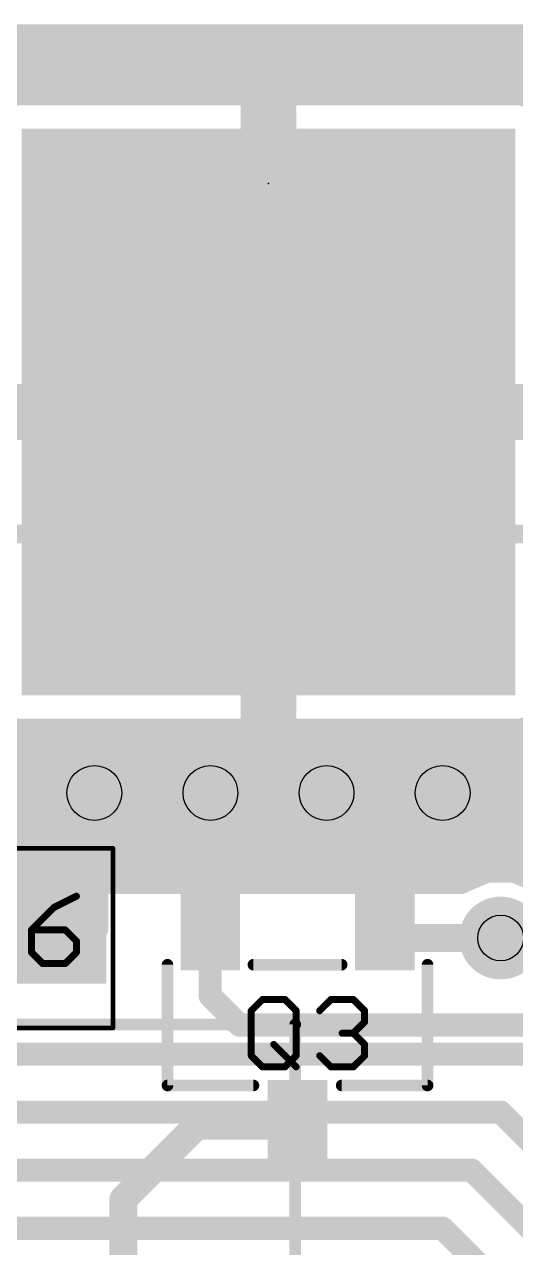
# Model space of a CAD drawing. Extents: x -1 to 68.6, y -1.7 to 63.5.
# Drawn here: x 9.4 to 14.77, y 10.58 to 23.96 of the extents above; entities that cross this region are included whole.
import ezdxf

# ---------------------------------------------------------------- set-up
doc = ezdxf.new("R2010")
doc.units = 0
for name, color, linetype in [('1', 22, 'CONTINUOUS'), ('16', 175, 'CONTINUOUS'), ('18', 82, 'CONTINUOUS'), ('21', 253, 'CONTINUOUS'), ('22', 253, 'CONTINUOUS'), ('23', 7, 'CONTINUOUS'), ('24', 7, 'CONTINUOUS'), ('25', 253, 'CONTINUOUS'), ('31', 253, 'CONTINUOUS'), ('32', 253, 'CONTINUOUS'), ('40', 175, 'CONTINUOUS'), ('44', 253, 'CONTINUOUS'), ('51', 253, 'CONTINUOUS'), ('52', 253, 'CONTINUOUS')]:
    doc.layers.add(name, color=color, linetype=linetype)

# ---------------------------------------------------------------- blocks, each defined once
blk = doc.blocks.new('RECT')
blk.add_solid([(-0.5, -0.5), (0.5, -0.5), (-0.5, 0.5), (0.5, 0.5)])
blk = doc.blocks.new('ROUNDV')
at = {"const_width": 0.5}
blk.add_lwpolyline([(0, -0.25, 1), (0, 0.25, 1), (0, -0.25)], format="xyb", dxfattribs=at)
blk = doc.blocks.new('SQUAREV')
blk.add_solid([(-0.5, -0.5), (0.5, -0.5), (-0.5, 0.5), (0.5, 0.5)])

msp = doc.modelspace()

# ---------------------------------------------------------------- linework, layer by layer
at = {"layer": '1'}
for points, const_width in [([(0.6604, 23.8125), (15.7534, 23.8125)], 0.3048), ([(0.6604, 23.7744), (15.6972, 23.7744)], 0.3048), ([(3.8201, 23.4696), (15.5536, 23.4696)], 0.3048), ([(9.3115, 23.2314), (9.2081, 23.2037)], 0.3048), ([(11.9126, 23.2314), (9.3115, 23.2314)], 0.3048), ([(11.9126, 19.8774), (11.9126, 23.2314)], 0.3048), ([(11.9126, 23.1648), (12.2174, 23.1648)], 0.3048), ([(14.8185, 23.2314), (12.2174, 23.2314)], 0.3048), ([(12.2174, 23.2314), (12.2174, 19.8774)], 0.3048), ([(14.9219, 23.2037), (14.8185, 23.2314)], 0.3048), ([(11.9126, 22.86), (12.2174, 22.86)], 0.3048), ([(11.9126, 22.5552), (12.2174, 22.5552)], 0.3048), ([(11.9126, 22.2504), (12.2174, 22.2504)], 0.3048), ([(11.9126, 21.9456), (12.2174, 21.9456)], 0.3048), ([(11.9126, 21.6408), (12.2174, 21.6408)], 0.3048), ([(11.9126, 21.336), (12.2174, 21.336)], 0.3048), ([(11.9126, 21.0312), (12.2174, 21.0312)], 0.3048), ([(11.9126, 20.7264), (12.2174, 20.7264)], 0.3048), ([(11.9126, 20.4216), (12.2174, 20.4216)], 0.3048), ([(11.9126, 20.1168), (12.2174, 20.1168)], 0.3048), ([(4.2937, 19.812), (11.9126, 19.812)], 0.3048), ([(8.9586, 19.8774), (11.9126, 19.8774)], 0.3048), ([(12.2174, 19.8774), (11.9126, 19.8774)], 0.3048), ([(11.9126, 19.8774), (11.9126, 19.5726)], 0.3048), ([(12.2174, 19.5726), (12.2174, 19.8774)], 0.3048), ([(12.2174, 19.8774), (15.1714, 19.8774)], 0.3048), ([(12.2174, 19.812), (15.7052, 19.812)], 0.3048), ([(11.9126, 19.5726), (8.9586, 19.5726)], 0.3048), ([(11.9126, 16.2186), (11.9126, 19.5726)], 0.3048), ([(11.9126, 19.5726), (12.2174, 19.5726)], 0.3048), ([(12.2174, 19.5726), (12.2174, 16.2186)], 0.3048), ([(15.1714, 19.5726), (12.2174, 19.5726)], 0.3048), ([(11.9126, 19.5072), (12.2174, 19.5072)], 0.3048), ([(11.9126, 19.2024), (12.2174, 19.2024)], 0.3048), ([(11.9126, 18.8976), (12.2174, 18.8976)], 0.3048), ([(11.9126, 18.5928), (12.2174, 18.5928)], 0.3048), ([(11.9126, 18.288), (12.2174, 18.288)], 0.3048), ([(11.9126, 17.9832), (12.2174, 17.9832)], 0.3048), ([(11.9126, 17.6784), (12.2174, 17.6784)], 0.3048), ([(11.9126, 17.3736), (12.2174, 17.3736)], 0.3048), ([(11.9126, 17.0688), (12.2174, 17.0688)], 0.3048), ([(11.9126, 16.764), (12.2174, 16.764)], 0.3048), ([(11.9126, 16.4592), (12.2174, 16.4592)], 0.3048), ([(9.2081, 16.2463), (9.3115, 16.2186)], 0.3048), ([(9.3115, 16.2186), (11.9126, 16.2186)], 0.3048), ([(12.2174, 16.2186), (14.8185, 16.2186)], 0.3048), ([(14.8185, 16.2186), (14.9219, 16.2463)], 0.3048), ([(6.3638, 16.1544), (20.9511, 16.1544)], 0.3048), ([(6.6686, 15.8496), (21.0457, 15.8496)], 0.3048), ([(6.9734, 15.5448), (21.2598, 15.5448)], 0.3048), ([(7.2782, 15.24), (20.955, 15.24)], 0.3048), ([(7.583, 14.9352), (20.6502, 14.9352)], 0.3048), ([(14.4542, 14.728), (14.1756, 14.6126)], 0.3048), ([(14.7558, 14.728), (14.4542, 14.728)], 0.3048), ([(15.0344, 14.6126), (14.7558, 14.728)], 0.3048), ([(7.8878, 14.6304), (14.2186, 14.6304)], 0.3048), ([(14.168, 14.605), (7.9132, 14.605)], 0.3048), ([(14.1756, 14.6126), (14.168, 14.605)], 0.3048), ([(14.9225, 12.7), (9.2075, 12.7)], 0.254), ([(14.605, 12.065), (6.985, 12.065)], 0.254), ([(14.605, 12.065), (22.86, 3.81)], 0.254), ([(14.2875, 11.43), (6.6675, 11.43)], 0.254), ([(22.5425, 3.175), (14.2875, 11.43)], 0.254), ([(13.97, 10.795), (3.81, 10.795)], 0.254), ([(22.225, 2.54), (13.97, 10.795)], 0.254)]:
    msp.add_lwpolyline(points, dxfattribs=dict(at, const_width=const_width))
for points, const_width in [([(9.3312, 23.1578, 1), (9.2918, 23.305)], 0.1524), ([(11.9888, 23.2314, 1), (11.8364, 23.2314)], 0.1524), ([(11.9126, 23.241, 1), (11.9126, 23.0886)], 0.1524), ([(11.9126, 23.1552, 1), (11.9126, 23.3076)], 0.1524), ([(12.2174, 23.3076, 1), (12.2174, 23.1552)], 0.1524), ([(12.2936, 23.2314, 1), (12.1412, 23.2314)], 0.1524), ([(12.2174, 23.0886, 1), (12.2174, 23.241)], 0.1524), ([(14.8382, 23.305, 1), (14.7988, 23.1578)], 0.1524), ([(14.8185, 23.1552, 1), (14.8185, 23.3076)], 0.1524), ([(11.9126, 22.9362, 1), (11.9126, 22.7838)], 0.1524), ([(12.2174, 22.7838, 1), (12.2174, 22.9362)], 0.1524), ([(11.9126, 22.6314, 1), (11.9126, 22.479)], 0.1524), ([(12.2174, 22.479, 1), (12.2174, 22.6314)], 0.1524), ([(11.9126, 22.3266, 1), (11.9126, 22.1742)], 0.1524), ([(12.2174, 22.1742, 1), (12.2174, 22.3266)], 0.1524), ([(11.9126, 22.0218, 1), (11.9126, 21.8694)], 0.1524), ([(12.2174, 21.8694, 1), (12.2174, 22.0218)], 0.1524), ([(11.9126, 21.717, 1), (11.9126, 21.5646)], 0.1524), ([(12.2174, 21.5646, 1), (12.2174, 21.717)], 0.1524), ([(11.9126, 21.4122, 1), (11.9126, 21.2598)], 0.1524), ([(12.2174, 21.2598, 1), (12.2174, 21.4122)], 0.1524), ([(11.9126, 21.1074, 1), (11.9126, 20.955)], 0.1524), ([(12.2174, 20.955, 1), (12.2174, 21.1074)], 0.1524), ([(11.9126, 20.8026, 1), (11.9126, 20.6502)], 0.1524), ([(12.2174, 20.6502, 1), (12.2174, 20.8026)], 0.1524), ([(11.9126, 20.4978, 1), (11.9126, 20.3454)], 0.1524), ([(12.2174, 20.3454, 1), (12.2174, 20.4978)], 0.1524), ([(11.9126, 20.193, 1), (11.9126, 20.0406)], 0.1524), ([(12.2174, 20.0406, 1), (12.2174, 20.193)], 0.1524), ([(11.9126, 19.9536, 1), (11.9126, 19.8012)], 0.1524), ([(11.9888, 19.8774, 1), (11.8364, 19.8774)], 0.1524), ([(11.8364, 19.8774, 1), (11.9888, 19.8774)], 0.1524), ([(11.9126, 19.8012, 1), (11.9126, 19.9536)], 0.1524), ([(11.9126, 19.7358, 1), (11.9126, 19.8882)], 0.1524), ([(12.2936, 19.8774, 1), (12.1412, 19.8774)], 0.1524), ([(12.2174, 19.9536, 1), (12.2174, 19.8012)], 0.1524), ([(12.2174, 19.8882, 1), (12.2174, 19.7358)], 0.1524), ([(12.1412, 19.8774, 1), (12.2936, 19.8774)], 0.1524), ([(12.2174, 19.8012, 1), (12.2174, 19.9536)], 0.1524), ([(11.9888, 19.5726, 1), (11.8364, 19.5726)], 0.1524), ([(11.9126, 19.6488, 1), (11.9126, 19.4964)], 0.1524), ([(11.9126, 19.4964, 1), (11.9126, 19.6488)], 0.1524), ([(12.2936, 19.5726, 1), (12.1412, 19.5726)], 0.1524), ([(12.2174, 19.6488, 1), (12.2174, 19.4964)], 0.1524), ([(12.2174, 19.4964, 1), (12.2174, 19.6488)], 0.1524), ([(11.9126, 19.5834, 1), (11.9126, 19.431)], 0.1524), ([(11.8364, 19.5726, 1), (11.9888, 19.5726)], 0.1524), ([(12.1412, 19.5726, 1), (12.2936, 19.5726)], 0.1524), ([(12.2174, 19.431, 1), (12.2174, 19.5834)], 0.1524), ([(11.9126, 19.2786, 1), (11.9126, 19.1262)], 0.1524), ([(12.2174, 19.1262, 1), (12.2174, 19.2786)], 0.1524), ([(11.9126, 18.9738, 1), (11.9126, 18.8214)], 0.1524), ([(12.2174, 18.8214, 1), (12.2174, 18.9738)], 0.1524), ([(11.9126, 18.669, 1), (11.9126, 18.5166)], 0.1524), ([(12.2174, 18.5166, 1), (12.2174, 18.669)], 0.1524), ([(11.9126, 18.3642, 1), (11.9126, 18.2118)], 0.1524), ([(12.2174, 18.2118, 1), (12.2174, 18.3642)], 0.1524), ([(11.9126, 18.0594, 1), (11.9126, 17.907)], 0.1524), ([(12.2174, 17.907, 1), (12.2174, 18.0594)], 0.1524), ([(11.9126, 17.7546, 1), (11.9126, 17.6022)], 0.1524), ([(12.2174, 17.6022, 1), (12.2174, 17.7546)], 0.1524), ([(11.9126, 17.4498, 1), (11.9126, 17.2974)], 0.1524), ([(12.2174, 17.2974, 1), (12.2174, 17.4498)], 0.1524), ([(11.9126, 17.145, 1), (11.9126, 16.9926)], 0.1524), ([(12.2174, 16.9926, 1), (12.2174, 17.145)], 0.1524), ([(11.9126, 16.8402, 1), (11.9126, 16.6878)], 0.1524), ([(12.2174, 16.6878, 1), (12.2174, 16.8402)], 0.1524), ([(11.9126, 16.5354, 1), (11.9126, 16.383)], 0.1524), ([(12.2174, 16.383, 1), (12.2174, 16.5354)], 0.1524), ([(9.2918, 16.145, 1), (9.3312, 16.2922)], 0.1524), ([(11.9126, 16.1424, 1), (11.9126, 16.2948)], 0.1524), ([(12.2174, 16.2948, 1), (12.2174, 16.1424)], 0.1524), ([(14.7988, 16.2922, 1), (14.8382, 16.145)], 0.1524), ([(14.8185, 16.1424, 1), (14.8185, 16.2948)], 0.1524), ([(11.8364, 16.2186, 1), (11.9888, 16.2186)], 0.1524), ([(12.1412, 16.2186, 1), (12.2936, 16.2186)], 0.1524), ([(14.4542, 14.8042, 1), (14.4542, 14.6518)], 0.1524), ([(14.4834, 14.6576, 1), (14.4251, 14.7984)], 0.1524), ([(14.7849, 14.7984, 1), (14.7266, 14.6576)], 0.1524), ([(14.7558, 14.6518, 1), (14.7558, 14.8042)], 0.1524), ([(14.1141, 14.6589, 1), (14.2219, 14.5511)], 0.1524), ([(14.1465, 14.683, 1), (14.2048, 14.5422)], 0.1524), ([(14.2295, 14.5587, 1), (14.1217, 14.6665)], 0.1524), ([(14.168, 14.5288, 1), (14.168, 14.6812)], 0.1524), ([(14.2186, 14.5542, 1), (14.2186, 14.7066)], 0.1524), ([(14.6499, 12.1099, 1), (14.5601, 12.0201)], 0.127), ([(14.605, 12.0015, 1), (14.605, 12.1285)], 0.127), ([(14.3324, 11.4749, 1), (14.2426, 11.3851)], 0.127), ([(14.2875, 11.3665, 1), (14.2875, 11.4935)], 0.127), ([(14.0149, 10.8399, 1), (13.9251, 10.7501)], 0.127), ([(13.97, 10.7315, 1), (13.97, 10.8585)], 0.127)]:
    msp.add_lwpolyline(points, format="xyb", dxfattribs=dict(at, const_width=const_width))
at = {"layer": '16'}
for points, const_width in [([(10.16, 14.0725), (10.16, 15.5575)], 0.3048), ([(9.74, 13.97), (10.16, 14.0725)], 0.3048), ([(11.4275, 14.1175), (11.43, 14.12)], 0.3048), ([(11.4275, 13.3375), (11.4275, 14.1175)], 0.254), ([(13.3375, 14.1175), (13.335, 14.12)], 0.3048), ([(13.3375, 14.1175), (13.485, 13.97)], 0.3048), ([(13.485, 13.97), (14.605, 13.97)], 0.3048), ([(11.7475, 13.0175), (11.4275, 13.3375)], 0.254), ([(23.1775, 13.0175), (11.7475, 13.0175)], 0.254), ([(10.4775, 11.1125), (11.2825, 11.9175)], 0.3048), ([(11.2825, 11.9175), (12.3825, 11.9175)], 0.3048), ([(10.4775, 9.525), (10.4775, 11.1125)], 0.3048)]:
    msp.add_lwpolyline(points, dxfattribs=dict(at, const_width=const_width))
for points, const_width in [([(10.2362, 15.5575, 1), (10.0838, 15.5575)], 0.1524), ([(10.1781, 13.9985, 1), (10.1419, 14.1465)], 0.1524), ([(11.3736, 14.1714, 1), (11.4814, 14.0636)], 0.1524), ([(11.4839, 14.0661, 1), (11.3761, 14.1739)], 0.1524), ([(11.491, 14.1175, 1), (11.364, 14.1175)], 0.127), ([(13.3889, 14.1739, 1), (13.2811, 14.0661)], 0.1524), ([(13.3914, 14.1714, 1), (13.2836, 14.0636)], 0.1524), ([(13.2836, 14.0636, 1), (13.3914, 14.1714)], 0.1524), ([(9.7219, 14.044, 1), (9.7581, 13.896)], 0.1524), ([(10.0838, 14.0725, 1), (10.2362, 14.0725)], 0.1524), ([(13.485, 14.0462, 1), (13.485, 13.8938)], 0.1524), ([(13.4311, 13.9161, 1), (13.5389, 14.0239)], 0.1524), ([(14.605, 13.8938, 1), (14.605, 14.0462)], 0.1524), ([(11.4724, 13.3824, 1), (11.3826, 13.2926)], 0.127), ([(11.364, 13.3375, 1), (11.491, 13.3375)], 0.127), ([(11.7475, 13.081, 1), (11.7475, 12.954)], 0.127), ([(11.7026, 12.9726, 1), (11.7924, 13.0624)], 0.127), ([(11.2825, 11.9937, 1), (11.2825, 11.8413)], 0.1524), ([(11.3364, 11.8636, 1), (11.2286, 11.9714)], 0.1524), ([(12.3825, 11.8413, 1), (12.3825, 11.9937)], 0.1524), ([(10.5537, 11.1125, 1), (10.4013, 11.1125)], 0.1524), ([(10.4236, 11.1664, 1), (10.5314, 11.0586)], 0.1524)]:
    msp.add_lwpolyline(points, format="xyb", dxfattribs=dict(at, const_width=const_width))
at = {"layer": '21', "const_width": 0.127}
for points in [[(6.4375, 13.025), (12.3575, 13.025)], [(12.3575, 13.025), (12.3575, 6.025)]]:
    msp.add_lwpolyline(points, dxfattribs=at)
at = {"layer": '21', "const_width": 0.0635}
for points in [[(12.3893, 13.025, 1), (12.3257, 13.025)], [(12.3575, 12.9932, 1), (12.3575, 13.0568)]]:
    msp.add_lwpolyline(points, format="xyb", dxfattribs=at)
at = {"layer": '22', "const_width": 0.127}
for points in [[(10.9601, 12.3571), (10.9601, 13.6779)], [(12.8651, 13.6779), (11.8999, 13.6779)], [(13.8049, 12.3571), (13.8049, 13.6779)], [(11.8999, 12.3571), (10.9601, 12.3571)], [(12.8651, 12.3571), (13.8049, 12.3571)]]:
    msp.add_lwpolyline(points, dxfattribs=at)
at = {"layer": '22', "const_width": 0.0635}
for points in [[(10.9919, 13.6779, 1), (10.9284, 13.6779)], [(11.8999, 13.7097, 1), (11.8999, 13.6462)], [(12.8651, 13.6462, 1), (12.8651, 13.7097)], [(13.8367, 13.6779, 1), (13.7731, 13.6779)], [(10.9601, 12.3889, 1), (10.9601, 12.3254)], [(10.9284, 12.3571, 1), (10.9919, 12.3571)], [(11.8999, 12.3254, 1), (11.8999, 12.3889)], [(12.8651, 12.3889, 1), (12.8651, 12.3254)], [(13.7731, 12.3571, 1), (13.8367, 12.3571)], [(13.8049, 12.3254, 1), (13.8049, 12.3889)]]:
    msp.add_lwpolyline(points, format="xyb", dxfattribs=at)
at = {"layer": '23'}
msp.add_point((12.065, 22.225), dxfattribs=at)
at = {"layer": '24'}
msp.add_point((12.3825, 13.0175), dxfattribs=at)
at = {"layer": '25', "const_width": 0.0762}
for points in [[(9.9639, 14.4278), (9.7182, 14.305)], [(9.7182, 14.305), (9.4724, 14.0592)], [(9.4724, 14.0592), (9.4724, 13.8135)], [(9.841, 14.0592), (9.4724, 14.0592)], [(9.9639, 13.9363), (9.841, 14.0592)], [(9.9639, 13.8135), (9.9639, 13.9363)], [(9.4724, 13.8135), (9.5953, 13.6906)], [(9.841, 13.6906), (9.9639, 13.8135)], [(9.5953, 13.6906), (9.841, 13.6906)], [(11.8763, 13.1747), (11.9991, 13.2975)], [(11.9991, 13.2975), (12.2449, 13.2975)], [(12.2449, 13.2975), (12.3678, 13.1747)], [(12.6247, 13.1747), (12.7476, 13.2975)], [(12.7476, 13.2975), (12.9933, 13.2975)], [(12.9933, 13.2975), (13.1162, 13.1747)], [(11.8763, 12.6832), (11.8763, 13.1747)], [(12.3678, 13.1747), (12.3678, 12.6832)], [(13.1162, 13.1747), (13.1162, 13.0518)], [(13.1162, 13.0518), (12.9933, 12.9289)], [(12.9933, 12.9289), (12.8704, 12.9289)], [(12.9933, 12.9289), (13.1162, 12.806)], [(11.9991, 12.5603), (11.8763, 12.6832)], [(12.122, 12.806), (12.3678, 12.5603)], [(12.3678, 12.6832), (12.2449, 12.5603)], [(12.7476, 12.5603), (12.6247, 12.6832)], [(13.1162, 12.6832), (12.9933, 12.5603)], [(13.1162, 12.806), (13.1162, 12.6832)], [(12.2449, 12.5603), (11.9991, 12.5603)], [(12.9933, 12.5603), (12.7476, 12.5603)]]:
    msp.add_lwpolyline(points, dxfattribs=at)
at = {"layer": '25', "const_width": 0.0381}
for points in [[(9.9724, 14.4108, 1), (9.9554, 14.4449)], [(9.7097, 14.322, 1), (9.7267, 14.2879)], [(9.7316, 14.2915, 1), (9.7047, 14.3184)], [(9.4724, 14.0783, 1), (9.4724, 14.0402)], [(9.459, 14.0727, 1), (9.4859, 14.0457)], [(9.4915, 14.0592, 1), (9.4534, 14.0592)], [(9.8545, 14.0727, 1), (9.8276, 14.0457)], [(9.841, 14.0402, 1), (9.841, 14.0783)], [(9.983, 13.9363, 1), (9.9449, 13.9363)], [(9.9504, 13.9229, 1), (9.9774, 13.9498)], [(9.4859, 13.8269, 1), (9.459, 13.8)], [(9.4534, 13.8135, 1), (9.4915, 13.8135)], [(9.9449, 13.8135, 1), (9.983, 13.8135)], [(9.9774, 13.8, 1), (9.9504, 13.8269)], [(9.5953, 13.7096, 1), (9.5953, 13.6715)], [(9.5818, 13.6771, 1), (9.6088, 13.7041)], [(9.8276, 13.7041, 1), (9.8545, 13.6771)], [(9.841, 13.6715, 1), (9.841, 13.7096)], [(11.9991, 13.3166, 1), (11.9991, 13.2785)], [(12.0126, 13.2841, 1), (11.9857, 13.311)], [(12.2584, 13.311, 1), (12.2314, 13.2841)], [(12.2449, 13.2785, 1), (12.2449, 13.3166)], [(12.7476, 13.3166, 1), (12.7476, 13.2785)], [(12.761, 13.2841, 1), (12.7341, 13.311)], [(13.0068, 13.311, 1), (12.9798, 13.2841)], [(12.9933, 13.2785, 1), (12.9933, 13.3166)], [(11.8953, 13.1747, 1), (11.8572, 13.1747)], [(11.8628, 13.1881, 1), (11.8897, 13.1612)], [(12.3868, 13.1747, 1), (12.3487, 13.1747)], [(12.3543, 13.1612, 1), (12.3812, 13.1881)], [(12.6112, 13.1881, 1), (12.6382, 13.1612)], [(13.1352, 13.1747, 1), (13.0971, 13.1747)], [(13.1027, 13.1612, 1), (13.1296, 13.1881)], [(13.0971, 13.0518, 1), (13.1352, 13.0518)], [(13.1296, 13.0383, 1), (13.1027, 13.0653)], [(12.8704, 12.948, 1), (12.8704, 12.9099)], [(13.0068, 12.9424, 1), (12.9798, 12.9154)], [(12.9798, 12.9424, 1), (13.0068, 12.9154)], [(12.9933, 12.9099, 1), (12.9933, 12.948)], [(11.8897, 12.6966, 1), (11.8628, 12.6697)], [(12.1355, 12.8195, 1), (12.1085, 12.7926)], [(12.3812, 12.6697, 1), (12.3543, 12.6966)], [(12.6382, 12.6966, 1), (12.6112, 12.6697)], [(13.1352, 12.806, 1), (13.0971, 12.806)], [(13.1027, 12.7926, 1), (13.1296, 12.8195)], [(13.1296, 12.6697, 1), (13.1027, 12.6966)], [(11.8572, 12.6832, 1), (11.8953, 12.6832)], [(11.9991, 12.5793, 1), (11.9991, 12.5412)], [(11.9857, 12.5468, 1), (12.0126, 12.5738)], [(12.2314, 12.5738, 1), (12.2584, 12.5468)], [(12.2449, 12.5412, 1), (12.2449, 12.5793)], [(12.3487, 12.6832, 1), (12.3868, 12.6832)], [(12.3543, 12.5468, 1), (12.3812, 12.5738)], [(12.7476, 12.5793, 1), (12.7476, 12.5412)], [(12.7341, 12.5468, 1), (12.761, 12.5738)], [(12.9798, 12.5738, 1), (13.0068, 12.5468)], [(12.9933, 12.5412, 1), (12.9933, 12.5793)], [(13.0971, 12.6832, 1), (13.1352, 12.6832)]]:
    msp.add_lwpolyline(points, format="xyb", dxfattribs=at)
at = {"layer": '40', "const_width": 0.0508}
for points in [[(10.363, 14.953), (7.417, 14.953)], [(10.363, 12.987), (10.363, 14.953)], [(7.417, 12.987), (10.363, 12.987)]]:
    msp.add_lwpolyline(points, dxfattribs=at)
at = {"layer": '40', "const_width": 0.0254}
for points in [[(10.3757, 14.953, 1), (10.3503, 14.953)], [(10.363, 14.9403, 1), (10.363, 14.9657)], [(10.3503, 12.987, 1), (10.3757, 12.987)], [(10.363, 12.9743, 1), (10.363, 12.9997)]]:
    msp.add_lwpolyline(points, format="xyb", dxfattribs=at)
at = {"layer": '44'}
for centre, radius in [((10.16, 15.5575), 0.3), ((11.43, 15.5575), 0.3), ((12.7, 15.5575), 0.3), ((13.97, 15.5575), 0.3), ((14.605, 13.97), 0.25)]:
    msp.add_circle(centre, radius, dxfattribs=at)
at = {"layer": '51'}
for points, const_width in [([(15.342, 18.39), (8.7876, 18.3904)], 0.2032), ([(9.4996, 17.5768), (9.4996, 18.288)], 0.2032), ([(9.4996, 18.288), (14.6304, 18.288)], 0.2032), ([(9.4996, 17.5768), (9.4996, 18.288)], 0.1998), ([(9.4996, 18.288), (14.6304, 18.288)], 0.1998), ([(14.6304, 18.288), (14.6304, 17.5768)], 0.2032), ([(14.6304, 18.288), (14.6304, 17.5768)], 0.1998), ([(14.6304, 18.229), (9.4996, 18.229)], 0.1998), ([(14.6304, 18.0292), (9.4996, 18.0292)], 0.1998), ([(14.6304, 17.8294), (9.4996, 17.8294)], 0.1998), ([(9.9568, 17.1196), (9.4996, 17.5768)], 0.2032), ([(14.6304, 17.6296), (9.4996, 17.6296)], 0.1998), ([(9.9568, 17.1196), (9.4996, 17.5768)], 0.1998), ([(14.6304, 17.5768), (14.1732, 17.1196)], 0.2032), ([(14.6304, 17.5768), (14.1732, 17.1196)], 0.1998), ([(14.4834, 17.4298), (9.6466, 17.4298)], 0.1998), ([(14.2836, 17.23), (9.8464, 17.23)], 0.1998), ([(14.1732, 17.1196), (9.9568, 17.1196)], 0.2032), ([(14.1732, 17.1196), (9.9568, 17.1196)], 0.1998)]:
    msp.add_lwpolyline(points, dxfattribs=dict(at, const_width=const_width))
for points, const_width in [([(9.5504, 18.288, 1), (9.4488, 18.288)], 0.1016), ([(9.4996, 18.3388, 1), (9.4996, 18.2372)], 0.1016), ([(9.5496, 18.288, 1), (9.4497, 18.288)], 0.0999), ([(9.4996, 18.3379, 1), (9.4996, 18.2381)], 0.0999), ([(14.6812, 18.288, 1), (14.5796, 18.288)], 0.1016), ([(14.6804, 18.288, 1), (14.5804, 18.288)], 0.0999), ([(14.6304, 18.2372, 1), (14.6304, 18.3388)], 0.1016), ([(14.6304, 18.2381, 1), (14.6304, 18.3379)], 0.0999), ([(9.4996, 18.2789, 1), (9.4996, 18.1791)], 0.0999), ([(14.6304, 18.1791, 1), (14.6304, 18.2789)], 0.0999), ([(9.4996, 18.0791, 1), (9.4996, 17.9793)], 0.0999), ([(14.6304, 17.9793, 1), (14.6304, 18.0791)], 0.0999), ([(9.4996, 17.8793, 1), (9.4996, 17.7795)], 0.0999), ([(14.6304, 17.7795, 1), (14.6304, 17.8793)], 0.0999), ([(9.5355, 17.6127, 1), (9.4637, 17.5409)], 0.1016), ([(9.4996, 17.6795, 1), (9.4996, 17.5797)], 0.0999), ([(9.5349, 17.6121, 1), (9.4643, 17.5415)], 0.0999), ([(14.6663, 17.5409, 1), (14.5945, 17.6127)], 0.1016), ([(14.6657, 17.5415, 1), (14.5951, 17.6121)], 0.0999), ([(14.6304, 17.5797, 1), (14.6304, 17.6795)], 0.0999), ([(9.4488, 17.5768, 1), (9.5504, 17.5768)], 0.1016), ([(9.4497, 17.5768, 1), (9.5496, 17.5768)], 0.0999), ([(9.6466, 17.4797, 1), (9.6466, 17.3799)], 0.0999), ([(14.4834, 17.3799, 1), (14.4834, 17.4797)], 0.0999), ([(14.5796, 17.5768, 1), (14.6812, 17.5768)], 0.1016), ([(14.5804, 17.5768, 1), (14.6804, 17.5768)], 0.0999), ([(9.8464, 17.2799, 1), (9.8464, 17.1801)], 0.0999), ([(14.2836, 17.1801, 1), (14.2836, 17.2799)], 0.0999), ([(9.9568, 17.1704, 1), (9.9568, 17.0688)], 0.1016), ([(9.9568, 17.1696, 1), (9.9568, 17.0697)], 0.0999), ([(9.9209, 17.0837, 1), (9.9927, 17.1555)], 0.1016), ([(9.9215, 17.0843, 1), (9.9921, 17.1549)], 0.0999), ([(14.1373, 17.1555, 1), (14.2091, 17.0837)], 0.1016), ([(14.1379, 17.1549, 1), (14.2085, 17.0843)], 0.0999), ([(14.1732, 17.0688, 1), (14.1732, 17.1704)], 0.1016), ([(14.1732, 17.0697, 1), (14.1732, 17.1696)], 0.0999)]:
    msp.add_lwpolyline(points, format="xyb", dxfattribs=dict(at, const_width=const_width))

# ---------------------------------------------------------------- block references
at = {"layer": '1', "xscale": 5.4, "yscale": 6.2, "rotation": 180}
msp.add_blockref('RECT', (12.065, 19.725), dxfattribs=at)
at = {"layer": '16', "xscale": 0.65}
for p in [(11.4275, 14.1175), (13.3375, 14.1175), (12.3825, 11.9175)]:
    msp.add_blockref('RECT', p, dxfattribs=at)
at = {"layer": '16', "xscale": 1.1, "rotation": 180}
msp.add_blockref('RECT', (9.74, 13.97), dxfattribs=at)
at = {"layer": '18'}
for name, p, xscale, yscale in [('SQUAREV', (10.16, 15.5575), 1.0064, 1.0064), ('SQUAREV', (10.16, 15.5575), 1.0064, 1.0064), ('SQUAREV', (11.43, 15.5575), 1.0064, 1.0064), ('SQUAREV', (11.43, 15.5575), 1.0064, 1.0064), ('SQUAREV', (12.7, 15.5575), 1.0064, 1.0064), ('SQUAREV', (12.7, 15.5575), 1.0064, 1.0064), ('SQUAREV', (13.97, 15.5575), 1.0064, 1.0064), ('SQUAREV', (13.97, 15.5575), 1.0064, 1.0064), ('SQUAREV', (15.24, 15.5575), 1.0064, 1.0064), ('SQUAREV', (15.24, 15.5575), 1.0064, 1.0064), ('ROUNDV', (14.605, 13.97), 0.9064, 0.9064), ('ROUNDV', (14.605, 13.97), 0.9064, 0.9064)]:
    msp.add_blockref(name, p, dxfattribs=dict(at, xscale=xscale, yscale=yscale))
at = {"layer": '31', "xscale": 5.4, "yscale": 6.2, "rotation": 180}
msp.add_blockref('RECT', (12.065, 19.725), dxfattribs=at)
at = {"layer": '32', "xscale": 0.65}
for p in [(11.4275, 14.1175), (13.3375, 14.1175), (12.3825, 11.9175)]:
    msp.add_blockref('RECT', p, dxfattribs=at)
at = {"layer": '32', "xscale": 1.1, "rotation": 180}
msp.add_blockref('RECT', (9.74, 13.97), dxfattribs=at)
at = {"layer": '52', "xscale": 0.5001, "yscale": 0.95, "rotation": 180}
msp.add_blockref('RECT', (9.4782, 13.9751), dxfattribs=at)
at = {"layer": '52', "xscale": 0.4572, "yscale": 0.5842}
for p in [(11.4427, 14.0208), (13.3223, 14.0208), (12.3825, 12.0142)]:
    msp.add_blockref('RECT', p, dxfattribs=at)

doc.saveas('drawing.dxf')
